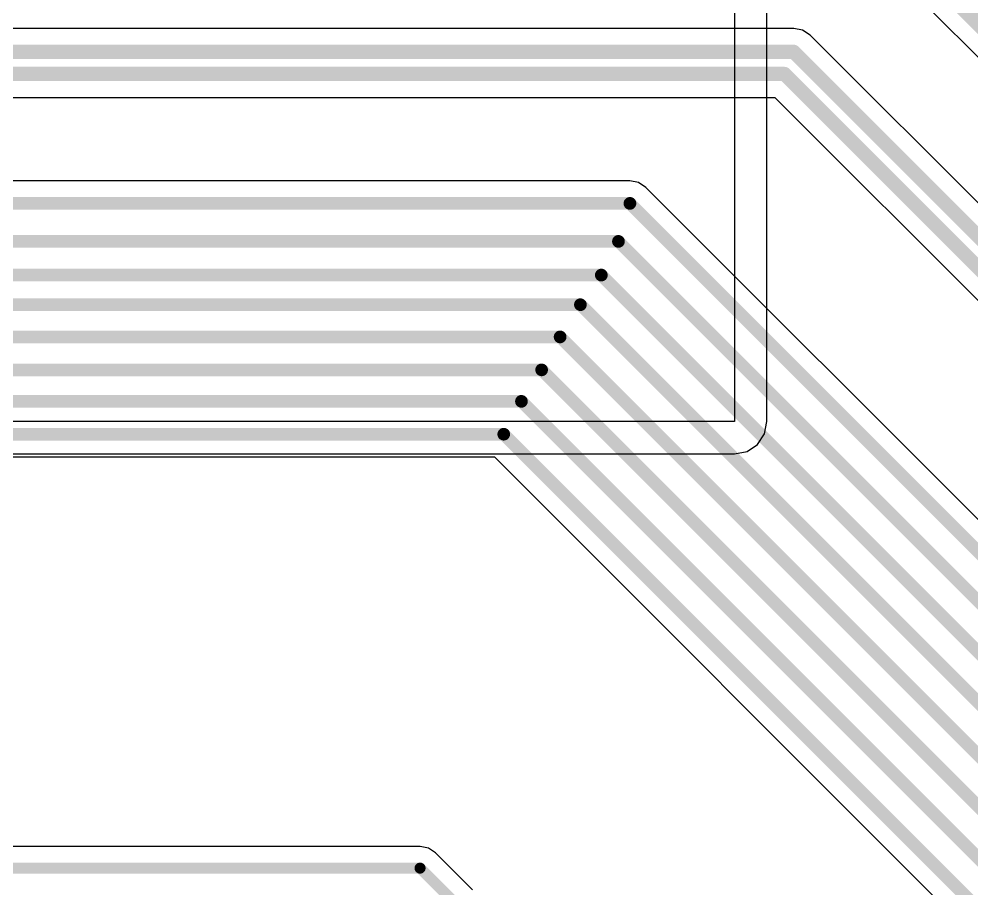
# Model space of a CAD drawing. Header units: inches. Extents: x 0 to 5032, y 0 to 5323.
# Drawn here: x 168.38 to 183.66, y 47.59 to 61.55 of the extents above; entities that cross this region are included whole.
import ezdxf

# ---------------------------------------------------------------- set-up
doc = ezdxf.new("R2010")
doc.units = ezdxf.units.IN
doc.layers.add('Layer 2', color=76, linetype='Continuous')
doc.layers.add('Top Layer', color=1, linetype='Continuous')

msp = doc.modelspace()

# ---------------------------------------------------------------- linework, layer by layer
at = {"layer": 'Layer 2'}
for p, q in [((179.857, 129.612), (179.857, 55.093)), ((180.375, 55.093), (180.375, 129.612)), ((179.857, 55.093), (118.847, 55.093)), ((180.336, 54.894), (180.375, 55.093)), ((180.224, 54.726), (180.336, 54.894)), ((179.857, 54.575), (180.056, 54.614)), ((180.056, 54.614), (180.224, 54.726)), ((119.365, 54.575), (179.857, 54.575))]:
    msp.add_line(p, q, dxfattribs=at)
at = {"layer": 'Top Layer'}
for p, q in [((180.75, 63.947), (186.318, 58.379)), ((180.804, 61.4), (115.021, 61.4)), ((180.948, 61.371), (180.804, 61.4)), ((181.07, 61.29), (180.948, 61.371)), ((186.988, 55.372), (181.07, 61.29)), ((114.718, 60.293), (180.501, 60.293)), ((180.501, 60.293), (186.419, 54.375)), ((178.177, 58.954), (110.538, 58.954)), ((178.316, 58.927), (178.177, 58.954)), ((178.177, 58.954), (178.177, 58.954)), ((178.433, 58.848), (178.316, 58.927)), ((188.721, 48.561), (178.433, 58.848)), ((165.866, 54.526), (176.002, 54.526)), ((176.002, 54.526), (184.153, 46.375)), ((174.81, 48.276), (167.955, 48.276)), ((174.944, 48.25), (174.81, 48.276)), ((175.057, 48.174), (174.944, 48.25)), ((175.653, 47.578), (175.057, 48.174))]:
    msp.add_line(p, q, dxfattribs=at)
for points in [[(180.965, 64.465, 0.508, 0.508, 0), (186.684, 58.745, 0.508, 0.508, 0)], [(114.866, 61.024, 0.229, 0.229, 0), (180.804, 61.024, 0.229, 0.229, 0)], [(180.804, 61.024, 0.229, 0.229, 0), (186.832, 54.996, 0.229, 0.229, 0)], [(114.718, 60.669, 0.229, 0.229, 0), (180.657, 60.669, 0.229, 0.229, 0)], [(180.657, 60.669, 0.229, 0.229, 0), (186.685, 54.641, 0.229, 0.229, 0)], [(110.388, 58.592, 0.203, 0.203, 0), (178.177, 58.592, 0.203, 0.203, 0)], [(178.177, 58.592, 0.203, 0.203, 0), (188.464, 48.304, 0.203, 0.203, 0)], [(110.135, 57.982, 0.203, 0.203, 0), (177.993, 57.982, 0.203, 0.203, 0)], [(177.993, 57.982, 0.203, 0.203, 0), (187.896, 48.079, 0.203, 0.203, 0)], [(109.854, 57.442, 0.203, 0.203, 0), (177.718, 57.442, 0.203, 0.203, 0)], [(177.718, 57.442, 0.203, 0.203, 0), (187.377, 47.782, 0.203, 0.203, 0)], [(109.52, 56.967, 0.203, 0.203, 0), (177.383, 56.967, 0.203, 0.203, 0)], [(177.383, 56.967, 0.203, 0.203, 0), (186.816, 47.533, 0.203, 0.203, 0)], [(108.464, 56.45, 0.203, 0.203, 0), (177.057, 56.45, 0.203, 0.203, 0)], [(177.057, 56.45, 0.203, 0.203, 0), (186.259, 47.248, 0.203, 0.203, 0)], [(108.168, 55.921, 0.203, 0.203, 0), (176.76, 55.921, 0.203, 0.203, 0)], [(176.76, 55.921, 0.203, 0.203, 0), (185.675, 47.006, 0.203, 0.203, 0)], [(107.844, 55.416, 0.203, 0.203, 0), (176.437, 55.416, 0.203, 0.203, 0)], [(176.437, 55.416, 0.203, 0.203, 0), (185.089, 46.763, 0.203, 0.203, 0)], [(107.499, 54.889, 0.203, 0.203, 0), (176.152, 54.889, 0.203, 0.203, 0)], [(176.152, 54.889, 0.203, 0.203, 0), (184.515, 46.526, 0.203, 0.203, 0)], [(167.142, 47.927, 0.178, 0.178, 0), (174.81, 47.927, 0.178, 0.178, 0)], [(174.81, 47.927, 0.178, 0.178, 0), (175.406, 47.331, 0.178, 0.178, 0)]]:
    msp.add_lwpolyline(points, format="xyseb", dxfattribs=at)
for points in [[(180.747, 61.024, 0.114, 0.114, 1), (180.861, 61.024, 0.114, 0.114, 1)], [(180.747, 61.024, 0.114, 0.114, 1), (180.861, 61.024, 0.114, 0.114, 1)], [(180.6, 60.669, 0.114, 0.114, 1), (180.714, 60.669, 0.114, 0.114, 1)], [(180.6, 60.669, 0.114, 0.114, 1), (180.714, 60.669, 0.114, 0.114, 1)], [(178.126, 58.592, 0.102, 0.102, 1), (178.228, 58.592, 0.102, 0.102, 1)], [(178.126, 58.592, 0.102, 0.102, 1), (178.228, 58.592, 0.102, 0.102, 1)], [(177.942, 57.982, 0.102, 0.102, 1), (178.044, 57.982, 0.102, 0.102, 1)], [(177.942, 57.982, 0.102, 0.102, 1), (178.044, 57.982, 0.102, 0.102, 1)], [(177.667, 57.442, 0.102, 0.102, 1), (177.769, 57.442, 0.102, 0.102, 1)], [(177.667, 57.442, 0.102, 0.102, 1), (177.769, 57.442, 0.102, 0.102, 1)], [(177.332, 56.967, 0.102, 0.102, 1), (177.433, 56.967, 0.102, 0.102, 1)], [(177.332, 56.967, 0.102, 0.102, 1), (177.433, 56.967, 0.102, 0.102, 1)], [(177.006, 56.45, 0.102, 0.102, 1), (177.108, 56.45, 0.102, 0.102, 1)], [(177.006, 56.45, 0.102, 0.102, 1), (177.108, 56.45, 0.102, 0.102, 1)], [(176.71, 55.921, 0.102, 0.102, 1), (176.811, 55.921, 0.102, 0.102, 1)], [(176.71, 55.921, 0.102, 0.102, 1), (176.811, 55.921, 0.102, 0.102, 1)], [(176.386, 55.416, 0.102, 0.102, 1), (176.487, 55.416, 0.102, 0.102, 1)], [(176.386, 55.416, 0.102, 0.102, 1), (176.487, 55.416, 0.102, 0.102, 1)], [(176.102, 54.889, 0.102, 0.102, 1), (176.203, 54.889, 0.102, 0.102, 1)], [(176.102, 54.889, 0.102, 0.102, 1), (176.203, 54.889, 0.102, 0.102, 1)], [(174.766, 47.927, 0.0889, 0.0889, 1), (174.854, 47.927, 0.0889, 0.0889, 1)], [(174.766, 47.927, 0.0889, 0.0889, 1), (174.854, 47.927, 0.0889, 0.0889, 1)]]:
    msp.add_lwpolyline(points, format="xyseb", close=True, dxfattribs=at)

doc.saveas('drawing.dxf')
